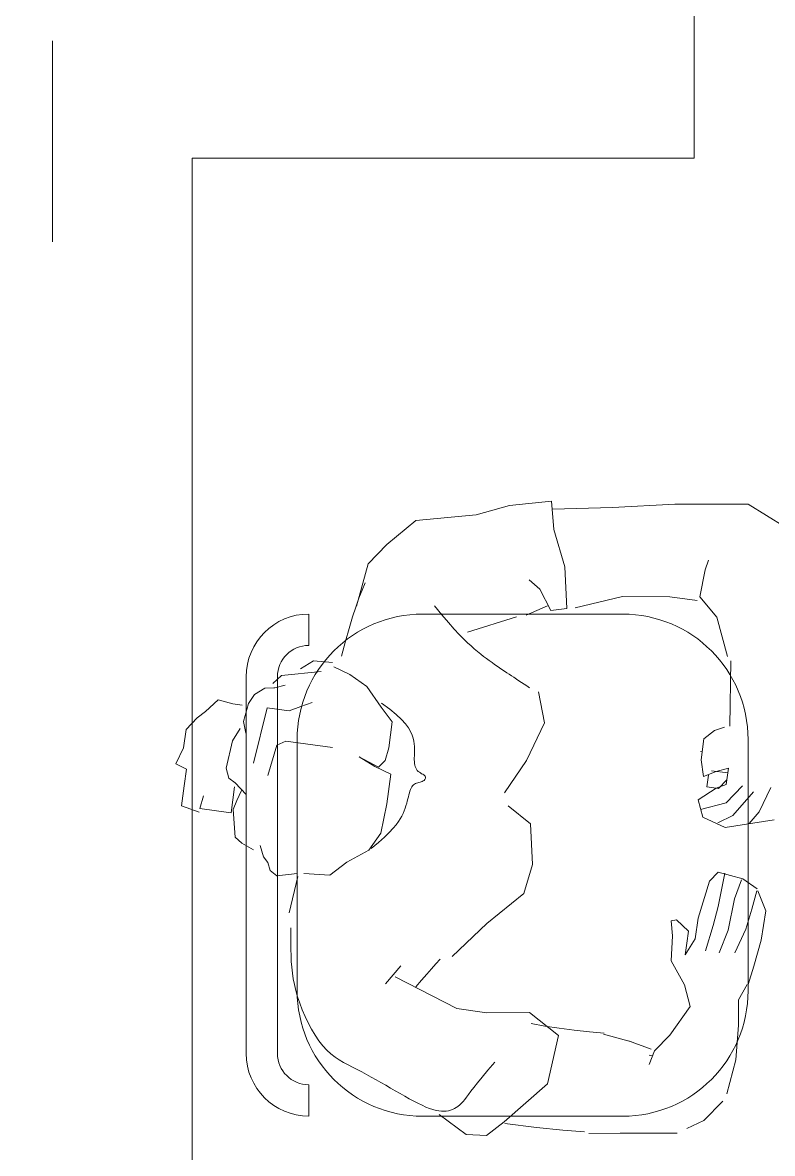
# Model space of a CAD drawing. Header units: metres. Extents: x -17 to 101, y 0 to 79.
# Drawn here: x 6.517 to 7.189, y 28.692 to 29.705 of the extents above; entities that cross this region are included whole.
import ezdxf

# ---------------------------------------------------------------- set-up
doc = ezdxf.new("R2010")
doc.units = ezdxf.units.M
doc.layers.add('Cotas varias El', color=253, linetype='Continuous', lineweight=13)

msp = doc.modelspace()

# ---------------------------------------------------------------- linework, layer by layer
at = {"layer": 'Cotas varias El', "linetype": 'Continuous'}
msp.add_line((6.5436, 29.6889), (6.5436, 29.5089), dxfattribs=at)
at = {"layer": 'Cotas varias El'}
for p, q in [((6.953, 29.2727), (6.9909, 29.2766)), ((6.9909, 29.2766), (6.9928, 29.2513)), ((7.0454, 29.2709), (7.1012, 29.274)), ((7.1012, 29.274), (7.167, 29.2739)), ((7.167, 29.2739), (7.1998, 29.2535)), ((6.8692, 29.2593), (6.9234, 29.2643)), ((6.9234, 29.2643), (6.953, 29.2727)), ((6.9917, 29.2694), (7.0454, 29.2709)), ((6.8432, 29.2378), (6.8692, 29.2593)), ((6.9928, 29.2513), (7.0026, 29.2178)), ((6.8265, 29.2205), (6.8432, 29.2378)), ((7.1286, 29.215), (7.1316, 29.2236)), ((6.816, 29.1826), (6.8265, 29.2205)), ((7.0026, 29.2178), (7.0046, 29.1803)), ((7.1237, 29.1908), (7.1286, 29.215)), ((6.821, 29.1969), (6.8238, 29.2035)), ((6.9802, 29.1977), (6.9707, 29.2062)), ((6.8182, 29.1897), (6.821, 29.1969)), ((6.9901, 29.1787), (6.9802, 29.1977)), ((6.8154, 29.1817), (6.8182, 29.1897)), ((6.8926, 29.1746), (6.8859, 29.1828)), ((6.9682, 29.1745), (6.9871, 29.1827)), ((7.0543, 29.1912), (7.0119, 29.181)), ((7.0969, 29.1909), (7.0543, 29.1912)), ((7.1214, 29.1876), (7.0969, 29.1909)), ((7.139, 29.1725), (7.1237, 29.1908)), ((6.8094, 29.1626), (6.8125, 29.1728)), ((6.8125, 29.1728), (6.8154, 29.1817)), ((6.8985, 29.1677), (6.8926, 29.1746)), ((6.9595, 29.1728), (6.9155, 29.1592)), ((7.0046, 29.1803), (6.9901, 29.1787)), ((7.1484, 29.1374), (7.139, 29.1725)), ((6.8062, 29.1511), (6.8094, 29.1626)), ((6.9036, 29.1619), (6.8985, 29.1677)), ((6.9081, 29.1571), (6.9036, 29.1619)), ((6.912, 29.1531), (6.9081, 29.1571)), ((6.9155, 29.1497), (6.912, 29.1531)), ((6.8027, 29.1378), (6.8062, 29.1511)), ((6.9187, 29.1468), (6.9155, 29.1497)), ((6.9216, 29.1442), (6.9187, 29.1468)), ((6.9245, 29.1418), (6.9216, 29.1442)), ((6.9273, 29.1396), (6.9245, 29.1418)), ((6.7659, 29.1264), (6.7774, 29.1336)), ((6.7774, 29.1336), (6.7945, 29.1321)), ((6.9299, 29.1375), (6.9273, 29.1396)), ((6.9325, 29.1355), (6.9299, 29.1375)), ((6.935, 29.1337), (6.9325, 29.1355)), ((6.9375, 29.1319), (6.935, 29.1337)), ((6.9398, 29.1302), (6.9375, 29.1319)), ((7.1515, 29.1334), (7.1506, 29.0748)), ((6.7487, 29.1203), (6.7844, 29.1238)), ((6.8099, 29.1212), (6.7956, 29.1281)), ((6.8254, 29.1106), (6.8099, 29.1212)), ((6.9421, 29.1286), (6.9398, 29.1302)), ((6.9443, 29.1271), (6.9421, 29.1286)), ((6.9464, 29.1257), (6.9443, 29.1271)), ((6.9486, 29.1242), (6.9464, 29.1257)), ((6.9507, 29.1228), (6.9486, 29.1242)), ((6.9528, 29.1214), (6.9507, 29.1228)), ((6.9549, 29.1201), (6.9528, 29.1214)), ((6.741, 29.1132), (6.7487, 29.1203)), ((6.7427, 29.1092), (6.752, 29.1118)), ((6.9571, 29.1187), (6.9549, 29.1201)), ((6.9593, 29.1172), (6.9571, 29.1187)), ((6.9616, 29.1157), (6.9593, 29.1172)), ((6.964, 29.1142), (6.9616, 29.1157)), ((6.9663, 29.1127), (6.964, 29.1142)), ((6.9687, 29.1111), (6.9663, 29.1127)), ((6.971, 29.1094), (6.9687, 29.1111)), ((6.7191, 29.0951), (6.7247, 29.1032)), ((6.7247, 29.1032), (6.7338, 29.1089)), ((6.7338, 29.1089), (6.7419, 29.1093)), ((6.7419, 29.1093), (6.7427, 29.1092)), ((6.838, 29.0921), (6.8254, 29.1106)), ((6.9844, 29.078), (6.9791, 29.1057)), ((6.6806, 29.088), (6.6921, 29.0985)), ((6.6921, 29.0985), (6.7052, 29.095)), ((6.7052, 29.095), (6.7134, 29.0939)), ((6.7147, 29.0792), (6.7191, 29.0951)), ((6.7238, 29.0419), (6.7358, 29.0913)), ((6.7358, 29.0913), (6.7558, 29.0886)), ((6.7558, 29.0886), (6.766, 29.0926)), ((6.766, 29.0926), (6.7762, 29.0962)), ((6.8481, 29.0789), (6.838, 29.0921)), ((6.8458, 29.0901), (6.8384, 29.0954)), ((6.6634, 29.0719), (6.6732, 29.0823)), ((6.6732, 29.0823), (6.6806, 29.088)), ((6.8517, 29.0853), (6.8458, 29.0901)), ((6.8564, 29.081), (6.8517, 29.0853)), ((6.8599, 29.077), (6.8564, 29.081)), ((6.6611, 29.0554), (6.6634, 29.0719)), ((6.7049, 29.0618), (6.7116, 29.0727)), ((6.7169, 29.0686), (6.7147, 29.0792)), ((6.8449, 29.0556), (6.8481, 29.0789)), ((6.8626, 29.0734), (6.8599, 29.077)), ((6.8645, 29.0701), (6.8626, 29.0734)), ((6.9685, 29.0441), (6.9844, 29.078)), ((7.137, 29.071), (7.1274, 29.0637)), ((7.1458, 29.0741), (7.137, 29.071)), ((6.6993, 29.0372), (6.7049, 29.0618)), ((6.7446, 29.0579), (6.7526, 29.0614)), ((6.7526, 29.0614), (6.7946, 29.0557)), ((6.8658, 29.067), (6.8645, 29.0701)), ((6.8667, 29.0642), (6.8658, 29.067)), ((6.8673, 29.0615), (6.8667, 29.0642)), ((6.8677, 29.059), (6.8673, 29.0615)), ((7.1274, 29.0637), (7.1248, 29.0448)), ((6.654, 29.0412), (6.6611, 29.0554)), ((6.7365, 29.0306), (6.7446, 29.0579)), ((6.8417, 29.0443), (6.8449, 29.0556)), ((6.868, 29.0567), (6.8677, 29.059)), ((6.8679, 29.0484), (6.868, 29.0503)), ((6.8681, 29.0544), (6.868, 29.0567)), ((6.868, 29.0523), (6.8681, 29.0544)), ((6.868, 29.0503), (6.868, 29.0523)), ((6.6636, 29.0365), (6.654, 29.0412)), ((6.8185, 29.0474), (6.8357, 29.0383)), ((6.8324, 29.0388), (6.8185, 29.0474)), ((6.8357, 29.0383), (6.8417, 29.0443)), ((6.8678, 29.0466), (6.8679, 29.0484)), ((6.8678, 29.0448), (6.8678, 29.0466)), ((6.8679, 29.0432), (6.8678, 29.0448)), ((6.8681, 29.0416), (6.8679, 29.0432)), ((6.8683, 29.0401), (6.8681, 29.0416)), ((6.8687, 29.0387), (6.8683, 29.0401)), ((6.9488, 29.0153), (6.9685, 29.0441)), ((7.1248, 29.0448), (7.127, 29.0297)), ((6.6616, 29.0216), (6.6636, 29.0365)), ((6.7017, 29.0284), (6.6993, 29.0372)), ((6.8467, 29.0318), (6.8324, 29.0388)), ((6.8431, 29.0054), (6.8467, 29.0318)), ((6.8692, 29.0375), (6.8687, 29.0387)), ((6.8698, 29.0363), (6.8692, 29.0375)), ((6.8705, 29.0353), (6.8698, 29.0363)), ((6.8714, 29.0344), (6.8705, 29.0353)), ((6.8724, 29.0336), (6.8714, 29.0344)), ((6.8734, 29.033), (6.8724, 29.0336)), ((6.8744, 29.0323), (6.8734, 29.033)), ((6.8754, 29.0318), (6.8744, 29.0323)), ((6.8763, 29.0312), (6.8754, 29.0318)), ((6.8771, 29.0307), (6.8763, 29.0312)), ((6.8776, 29.0301), (6.8771, 29.0307)), ((6.8779, 29.0295), (6.8776, 29.0301)), ((7.127, 29.0297), (7.1384, 29.0344)), ((7.1315, 29.0311), (7.1301, 29.0206)), ((7.1488, 29.033), (7.1341, 29.035)), ((7.1384, 29.0344), (7.1494, 29.0372)), ((7.1494, 29.0372), (7.1474, 29.0226)), ((7.148, 29.0268), (7.1488, 29.033)), ((6.6591, 29.0035), (6.6616, 29.0216)), ((6.7073, 29.0242), (6.7017, 29.0284)), ((6.7068, 29.0205), (6.7037, 28.9974)), ((6.717, 29.0137), (6.7073, 29.0242)), ((6.865, 29.0194), (6.8656, 29.0205)), ((6.8656, 29.0205), (6.8663, 29.0215)), ((6.8663, 29.0215), (6.8671, 29.0223)), ((6.8671, 29.0223), (6.8679, 29.0229)), ((6.8679, 29.0229), (6.8689, 29.0235)), ((6.8689, 29.0235), (6.8699, 29.0239)), ((6.8699, 29.0239), (6.871, 29.0242)), ((6.871, 29.0242), (6.872, 29.0245)), ((6.872, 29.0245), (6.8731, 29.0248)), ((6.8731, 29.0248), (6.8741, 29.0251)), ((6.8741, 29.0251), (6.875, 29.0254)), ((6.875, 29.0254), (6.8759, 29.0259)), ((6.8759, 29.0259), (6.8766, 29.0264)), ((6.8766, 29.0264), (6.8772, 29.027)), ((6.8772, 29.027), (6.8777, 29.0276)), ((6.8777, 29.0276), (6.8779, 29.0282)), ((6.878, 29.0289), (6.8779, 29.0295)), ((6.8779, 29.0282), (6.878, 29.0289)), ((7.1301, 29.0206), (7.1405, 29.0192)), ((7.1474, 29.0226), (7.1384, 29.0195)), ((7.1405, 29.0192), (7.148, 29.0268)), ((7.1474, 29.0062), (7.1619, 29.0216)), ((7.1768, 28.9981), (7.1873, 29.0199)), ((6.6755, 29.0012), (6.6788, 29.0126)), ((6.7087, 29.0083), (6.713, 29.0173)), ((6.8615, 29.0078), (6.862, 29.0098)), ((6.862, 29.0098), (6.8625, 29.0117)), ((6.8625, 29.0117), (6.863, 29.0135)), ((6.863, 29.0135), (6.8634, 29.0151)), ((6.8634, 29.0151), (6.8639, 29.0167)), ((6.8639, 29.0167), (6.8644, 29.0181)), ((6.8644, 29.0181), (6.865, 29.0194)), ((7.1384, 29.0195), (7.1221, 29.0089)), ((7.1533, 28.9948), (7.1718, 29.0162)), ((6.6751, 28.9979), (6.6591, 29.0035)), ((6.6905, 28.9992), (6.6755, 29.0012)), ((6.7054, 29.0003), (6.7087, 29.0083)), ((6.7073, 28.9755), (6.7054, 29.0003)), ((6.8379, 28.9791), (6.8431, 29.0054)), ((6.8587, 28.9991), (6.8596, 29.0014)), ((6.8596, 29.0014), (6.8603, 29.0036)), ((6.8603, 29.0036), (6.861, 29.0058)), ((6.861, 29.0058), (6.8615, 29.0078)), ((6.9721, 28.9873), (6.9518, 29.0036)), ((7.1221, 29.0089), (7.1264, 28.9934)), ((7.1242, 29.0002), (7.1474, 29.0062)), ((6.7037, 28.9974), (6.6905, 28.9992)), ((6.8515, 28.9865), (6.8536, 28.9894)), ((6.8536, 28.9894), (6.8552, 28.992)), ((6.8552, 28.992), (6.8566, 28.9944)), ((6.8566, 28.9944), (6.8577, 28.9968)), ((6.8577, 28.9968), (6.8587, 28.9991)), ((7.1264, 28.9934), (7.1465, 28.9841)), ((7.14, 28.9883), (7.1533, 28.9948)), ((7.1465, 28.9841), (7.1903, 28.991)), ((7.1679, 28.9877), (7.1768, 28.9981)), ((6.8272, 28.9638), (6.8379, 28.9791)), ((6.841, 28.9756), (6.8453, 28.9797)), ((6.8453, 28.9797), (6.8488, 28.9834)), ((6.8488, 28.9834), (6.8515, 28.9865)), ((6.9739, 28.9511), (6.9721, 28.9873)), ((6.7132, 28.9701), (6.7073, 28.9755)), ((6.7238, 28.964), (6.7132, 28.9701)), ((6.8291, 28.9652), (6.8356, 28.9708)), ((6.8356, 28.9708), (6.841, 28.9756)), ((6.7327, 28.9578), (6.7296, 28.9679)), ((6.8073, 28.953), (6.8272, 28.9638)), ((6.7364, 28.9527), (6.7327, 28.9578)), ((6.7385, 28.9455), (6.7364, 28.9527)), ((6.7922, 28.9414), (6.8073, 28.953)), ((6.9659, 28.9251), (6.9739, 28.9511)), ((6.7446, 28.9409), (6.7385, 28.9455)), ((6.7629, 28.943), (6.7446, 28.9409)), ((6.7556, 28.9077), (6.7634, 28.9403)), ((6.7688, 28.9429), (6.7922, 28.9414)), ((7.1403, 28.944), (7.1323, 28.9359)), ((7.1623, 28.938), (7.1403, 28.944)), ((7.1403, 28.9134), (7.1462, 28.9432)), ((7.1323, 28.9359), (7.1221, 28.9028)), ((7.1548, 28.9202), (7.1612, 28.9372)), ((7.175, 28.9292), (7.1623, 28.938)), ((6.9329, 28.8981), (6.9659, 28.9251)), ((7.1491, 28.8922), (7.1548, 28.9202)), ((7.1703, 28.9111), (7.1748, 28.9275)), ((7.183, 28.9094), (7.1757, 28.9274)), ((7.1357, 28.8962), (7.1403, 28.9134)), ((7.165, 28.893), (7.1703, 28.9111)), ((7.1786, 28.8833), (7.183, 28.9094)), ((6.9019, 28.8685), (6.9329, 28.8981)), ((7.1029, 28.9015), (7.098, 28.9004)), ((7.098, 28.9004), (7.0991, 28.8872)), ((7.1135, 28.8913), (7.1029, 28.9015)), ((7.1221, 28.9028), (7.1196, 28.8844)), ((6.7573, 28.8943), (6.7571, 28.8868)), ((7.1121, 28.8806), (7.1135, 28.8913)), ((7.1288, 28.8735), (7.1357, 28.8962)), ((7.1412, 28.8718), (7.1491, 28.8922)), ((7.1551, 28.8717), (7.165, 28.893)), ((6.7571, 28.8868), (6.7571, 28.8804)), ((6.7571, 28.8804), (6.7572, 28.8747)), ((7.0991, 28.8872), (7.0979, 28.8646)), ((7.1196, 28.8844), (7.1106, 28.8699)), ((7.1106, 28.8699), (7.1121, 28.8806)), ((7.1722, 28.8598), (7.1786, 28.8833)), ((6.7572, 28.8747), (6.7574, 28.8693)), ((6.7574, 28.8693), (6.7576, 28.864)), ((6.7576, 28.864), (6.758, 28.8589)), ((6.758, 28.8589), (6.7585, 28.8537)), ((6.842, 28.8439), (6.8558, 28.8601)), ((6.8789, 28.8527), (6.8832, 28.8576)), ((6.8832, 28.8576), (6.8872, 28.862)), ((6.8872, 28.862), (6.8909, 28.8661)), ((7.0979, 28.8646), (7.1099, 28.8433)), ((7.1671, 28.8434), (7.1722, 28.8598)), ((6.7585, 28.8537), (6.7593, 28.8486)), ((6.7593, 28.8486), (6.7603, 28.8434)), ((6.9059, 28.8218), (6.8506, 28.8504)), ((6.8742, 28.8473), (6.8789, 28.8527)), ((6.7603, 28.8434), (6.7616, 28.838)), ((6.7616, 28.838), (6.7632, 28.8325)), ((6.8691, 28.8414), (6.8742, 28.8473)), ((7.1099, 28.8433), (7.1151, 28.8238)), ((7.1662, 28.8435), (7.1583, 28.8298)), ((6.7632, 28.8325), (6.7651, 28.8267)), ((7.1583, 28.8298), (7.1584, 28.807)), ((6.7651, 28.8267), (6.7674, 28.8208)), ((6.7674, 28.8208), (6.7699, 28.8149)), ((6.9329, 28.8181), (6.9059, 28.8218)), ((6.971, 28.8183), (6.9329, 28.8181)), ((6.9971, 28.7979), (6.971, 28.8183)), ((7.1151, 28.8238), (7.0967, 28.798)), ((6.7699, 28.8149), (6.7727, 28.809)), ((6.7727, 28.809), (6.7757, 28.8033)), ((6.9847, 28.8062), (6.9725, 28.8085)), ((7.1584, 28.807), (7.156, 28.7759)), ((6.7757, 28.8033), (6.779, 28.798)), ((6.779, 28.798), (6.7823, 28.793)), ((6.9977, 28.8043), (6.9847, 28.8062)), ((6.9873, 28.7543), (6.9971, 28.7979)), ((7.0111, 28.8026), (6.9977, 28.8043)), ((7.0247, 28.8011), (7.0111, 28.8026)), ((7.0381, 28.7998), (7.0247, 28.8011)), ((7.0625, 28.7922), (7.0373, 28.799)), ((7.0967, 28.798), (7.0831, 28.7841)), ((6.7823, 28.793), (6.7858, 28.7885)), ((6.7858, 28.7885), (6.7894, 28.7846)), ((7.0802, 28.7854), (7.0597, 28.793)), ((6.7894, 28.7846), (6.793, 28.7813)), ((6.793, 28.7813), (6.7968, 28.7784)), ((6.7968, 28.7784), (6.8006, 28.7758)), ((7.0831, 28.7841), (7.0783, 28.7717)), ((7.0784, 28.7801), (7.0814, 28.7796)), ((6.8006, 28.7758), (6.8045, 28.7735)), ((6.8045, 28.7735), (6.8084, 28.7714)), ((6.8084, 28.7714), (6.8125, 28.7693)), ((6.8125, 28.7693), (6.8166, 28.7672)), ((6.8166, 28.7672), (6.8207, 28.7651)), ((6.9286, 28.7605), (6.9337, 28.7666)), ((6.9337, 28.7666), (6.94, 28.7738)), ((7.156, 28.7759), (7.1478, 28.7456)), ((6.8207, 28.7651), (6.825, 28.7628)), ((6.825, 28.7628), (6.8292, 28.7605)), ((6.8292, 28.7605), (6.8335, 28.7581)), ((6.8335, 28.7581), (6.8379, 28.7556)), ((6.9245, 28.7554), (6.9286, 28.7605)), ((6.8379, 28.7556), (6.8422, 28.7531)), ((6.8422, 28.7531), (6.8465, 28.7507)), ((6.8465, 28.7507), (6.8508, 28.7482)), ((6.8508, 28.7482), (6.855, 28.7458)), ((6.9165, 28.7449), (6.9186, 28.7478)), ((6.9186, 28.7478), (6.9212, 28.7512)), ((6.9212, 28.7512), (6.9245, 28.7554)), ((6.9485, 28.7205), (6.9873, 28.7543)), ((6.855, 28.7458), (6.8592, 28.7434)), ((6.8592, 28.7434), (6.8633, 28.7411)), ((6.8633, 28.7411), (6.8673, 28.739)), ((6.8673, 28.739), (6.8711, 28.737)), ((6.8711, 28.737), (6.8748, 28.7352)), ((6.9085, 28.7355), (6.91, 28.737)), ((6.91, 28.737), (6.9116, 28.7386)), ((6.9116, 28.7386), (6.9131, 28.7405)), ((6.9131, 28.7405), (6.9147, 28.7425)), ((6.9147, 28.7425), (6.9165, 28.7449)), ((7.1274, 28.7216), (7.1442, 28.7388)), ((6.8748, 28.7352), (6.8782, 28.7336)), ((6.8782, 28.7336), (6.8815, 28.7323)), ((6.8815, 28.7323), (6.8845, 28.7313)), ((6.8845, 28.7313), (6.8873, 28.7306)), ((6.8873, 28.7306), (6.8898, 28.7301)), ((6.8898, 28.7301), (6.8922, 28.7298)), ((6.8902, 28.7269), (6.9142, 28.709)), ((6.8922, 28.7298), (6.8944, 28.7298)), ((6.8944, 28.7298), (6.8965, 28.7299)), ((6.8965, 28.7299), (6.8984, 28.7302)), ((6.8984, 28.7302), (6.9003, 28.7307)), ((6.9003, 28.7307), (6.902, 28.7314)), ((6.902, 28.7314), (6.9037, 28.7322)), ((6.9037, 28.7322), (6.9053, 28.7331)), ((6.9053, 28.7331), (6.9069, 28.7342)), ((6.9069, 28.7342), (6.9085, 28.7355)), ((6.9324, 28.7081), (6.9485, 28.7205)), ((6.9774, 28.7152), (6.9489, 28.7189)), ((7.1122, 28.7144), (7.1274, 28.7216)), ((6.9142, 28.709), (6.9324, 28.7081)), ((7.001, 28.7128), (6.9774, 28.7152)), ((7.0204, 28.7114), (7.001, 28.7128)), ((7.0243, 28.7099), (7.0522, 28.7103)), ((7.0522, 28.7103), (7.1033, 28.7103))]:
    msp.add_line(p, q, dxfattribs=at)
at = {"layer": 'Cotas varias El', "linetype": 'ByBlock'}
for p, q in [((6.7733, 29.1754), (6.7733, 29.1473)), ((7.0545, 29.1754), (6.8753, 29.1754)), ((6.717, 28.7817), (6.717, 29.1192)), ((6.7451, 28.7817), (6.7451, 29.1192)), ((6.7628, 29.0629), (6.7628, 28.8379)), ((7.167, 28.8379), (7.167, 29.0629)), ((6.7733, 28.7254), (6.7733, 28.7536)), ((7.0545, 28.7254), (6.8753, 28.7254))]:
    msp.add_line(p, q, dxfattribs=at)
at = {"layer": 'Cotas varias El', "linetype": 'Continuous'}
msp.add_lwpolyline([(6.4186, 29.9339), (6.4186, 28.3839), (6.6686, 28.3839), (6.6686, 29.5839), (7.1186, 29.5839), (7.1186, 29.9339)], close=True, dxfattribs=at)
at = {"layer": 'Cotas varias El'}
msp.add_lwpolyline([(7.1258, 29.052), (7.1242, 29.0522)], dxfattribs=at)
at = {"layer": 'Cotas varias El', "linetype": 'ByBlock'}
for centre, radius, start, end in [((6.7733, 29.1192), 0.0562, 90, 180), ((6.8753, 29.0629), 0.1125, 90, 180), ((7.0545, 29.0629), 0.1125, 0, 90), ((6.7733, 29.1192), 0.0281, 90, 180), ((6.8753, 28.8379), 0.1125, 180, 270), ((7.0545, 28.8379), 0.1125, 270, 0), ((6.7733, 28.7817), 0.0562, 180, 270), ((6.7733, 28.7817), 0.0281, 180, 270)]:
    msp.add_arc(centre, radius, start, end, dxfattribs=at)

doc.saveas('drawing.dxf')
